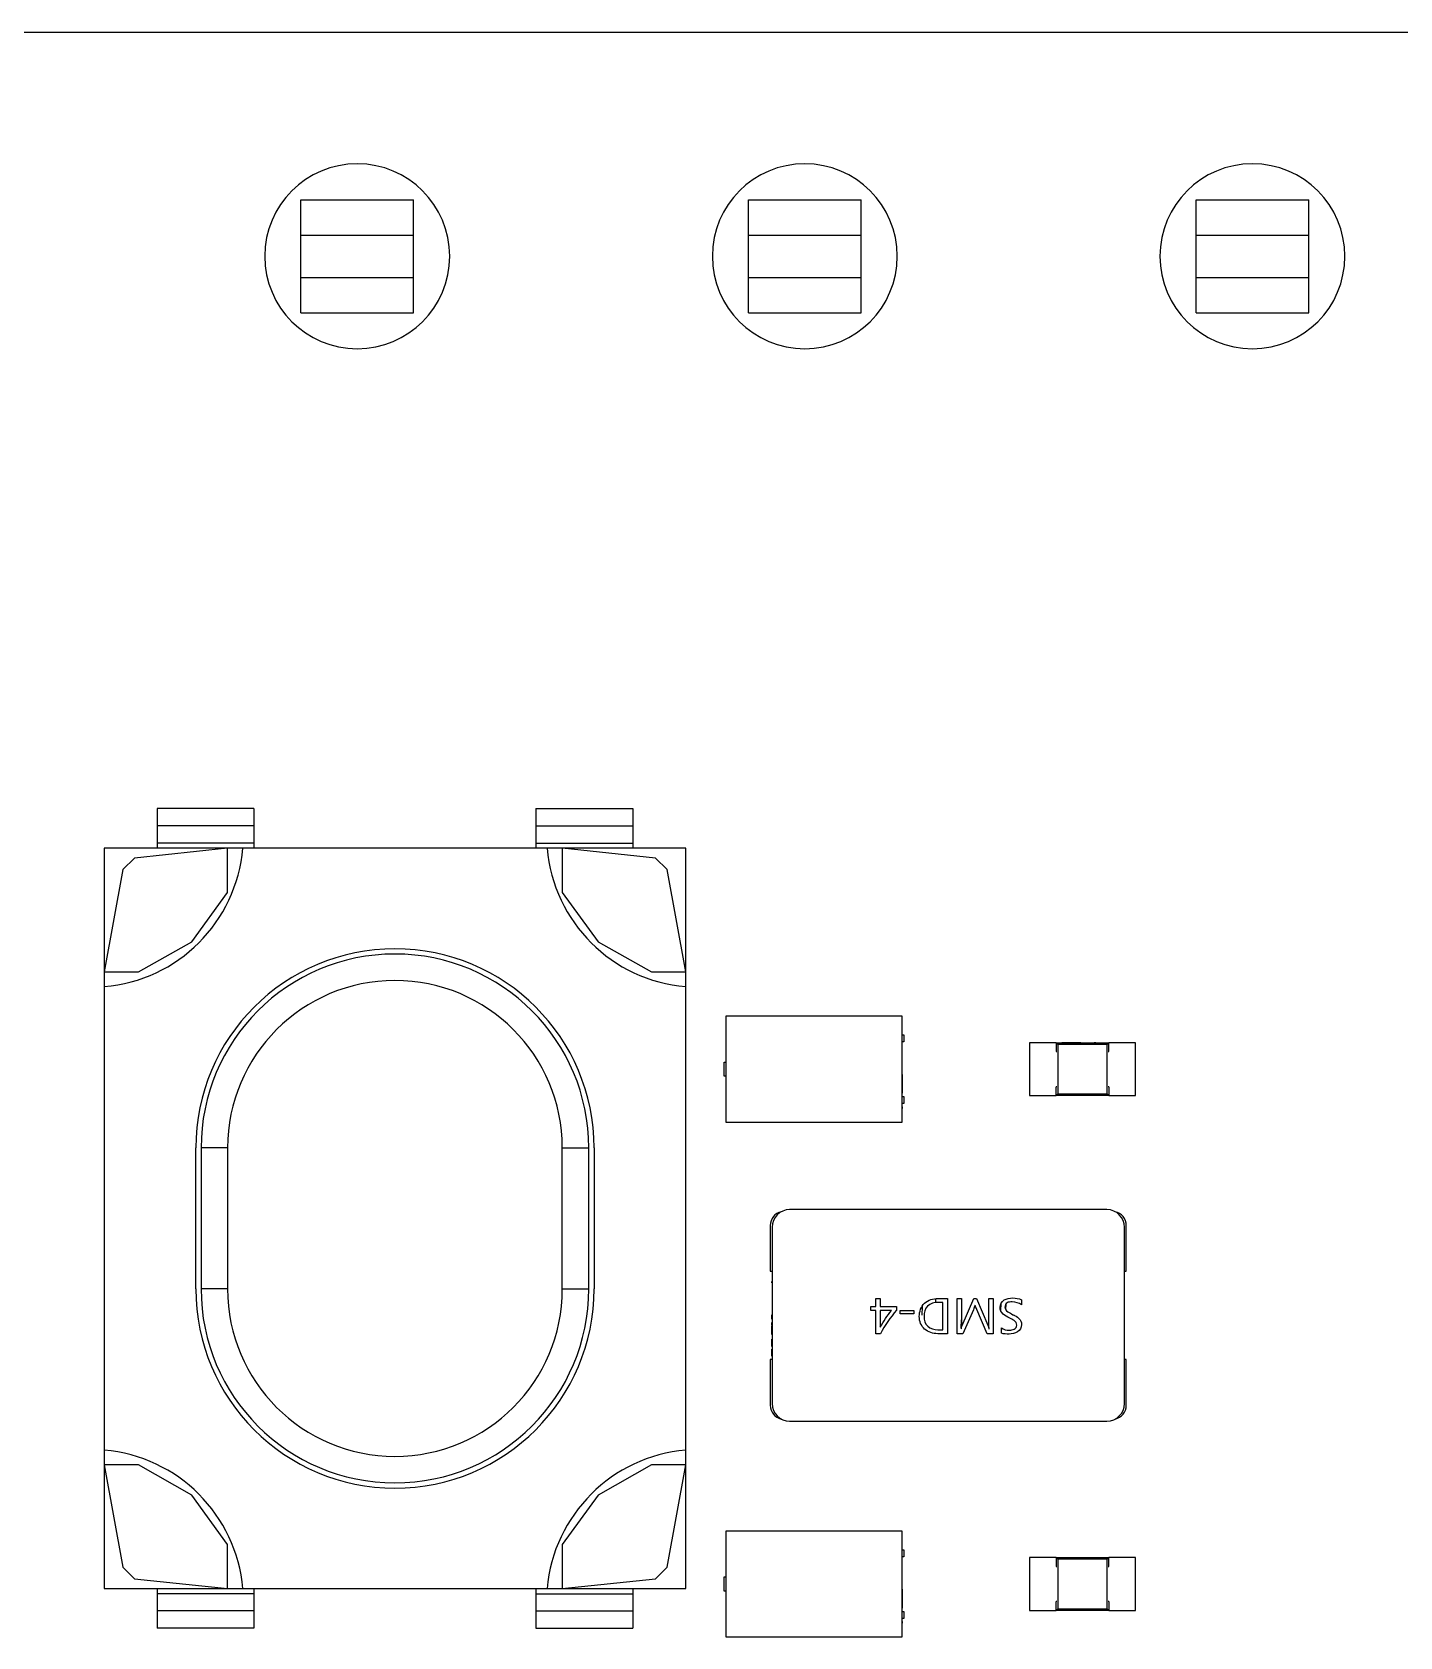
# Model space of a CAD drawing. Header units: millimetres. Extents: x 0 to 297, y 0 to 210.
# Drawn here: x 113.27 to 124.92, y 151.57 to 165.23 of the extents above; entities that cross this region are included whole.
import ezdxf

# ---------------------------------------------------------------- set-up
doc = ezdxf.new("R2010")
doc.units = ezdxf.units.MM

msp = doc.modelspace()

# ---------------------------------------------------------------- linework, layer by layer
at = {"color": 7, "linetype": 'Continuous', "lineweight": 25}
for p, q in [((35.462, 165.226), (135.962, 165.226)), ((115.562, 163.798), (116.522, 163.798)), ((115.562, 163.498), (115.562, 163.798)), ((116.522, 163.498), (116.522, 163.798)), ((119.372, 163.498), (119.372, 163.798)), ((119.372, 163.798), (120.332, 163.798)), ((120.332, 163.498), (120.332, 163.798)), ((123.182, 163.498), (123.182, 163.798)), ((123.182, 163.798), (124.142, 163.798)), ((124.142, 163.498), (124.142, 163.798)), ((115.562, 163.498), (116.522, 163.498)), ((115.562, 163.138), (115.562, 163.498)), ((116.522, 163.138), (116.522, 163.498)), ((119.372, 163.498), (120.332, 163.498)), ((119.372, 163.138), (119.372, 163.498)), ((120.332, 163.138), (120.332, 163.498)), ((123.182, 163.498), (124.142, 163.498)), ((123.182, 163.138), (123.182, 163.498)), ((124.142, 163.138), (124.142, 163.498)), ((115.562, 163.138), (116.522, 163.138)), ((115.562, 162.838), (115.562, 163.138)), ((116.522, 162.838), (116.522, 163.138)), ((119.372, 162.838), (119.372, 163.138)), ((119.372, 163.138), (120.332, 163.138)), ((120.332, 162.838), (120.332, 163.138)), ((123.182, 162.838), (123.182, 163.138)), ((123.182, 163.138), (124.142, 163.138)), ((124.142, 162.838), (124.142, 163.138)), ((115.562, 162.838), (116.522, 162.838)), ((119.372, 162.838), (120.332, 162.838)), ((123.182, 162.838), (124.142, 162.838)), ((115.163, 158.618), (114.338, 158.618)), ((114.338, 158.618), (114.338, 158.471)), ((115.163, 158.618), (115.163, 158.471)), ((117.563, 158.618), (117.563, 158.471)), ((117.563, 158.618), (118.388, 158.618)), ((118.388, 158.618), (118.388, 158.471)), ((115.163, 158.471), (114.338, 158.471)), ((114.338, 158.471), (114.338, 158.325)), ((115.163, 158.471), (115.163, 158.325)), ((117.563, 158.471), (118.388, 158.471)), ((117.563, 158.471), (117.563, 158.325)), ((118.388, 158.471), (118.388, 158.325)), ((115.163, 158.325), (114.338, 158.325)), ((114.338, 158.325), (114.338, 158.28)), ((115.163, 158.325), (115.163, 158.28)), ((117.563, 158.325), (118.388, 158.325)), ((117.563, 158.325), (117.563, 158.28)), ((118.388, 158.325), (118.388, 158.28)), ((113.888, 158.28), (113.888, 157.229)), ((114.938, 158.28), (113.888, 158.28)), ((114.147, 158.197), (114.046, 158.099)), ((114.938, 158.28), (114.147, 158.197)), ((114.938, 157.905), (114.938, 158.28)), ((115.068, 158.28), (114.938, 158.28)), ((117.659, 158.28), (115.068, 158.28)), ((117.788, 158.28), (117.659, 158.28)), ((118.58, 158.197), (117.788, 158.28)), ((117.788, 158.28), (117.788, 157.905)), ((118.838, 158.28), (117.788, 158.28)), ((118.681, 158.099), (118.58, 158.197)), ((118.838, 157.229), (118.838, 158.28)), ((114.046, 158.099), (113.888, 157.229)), ((118.838, 157.229), (118.681, 158.099)), ((114.633, 157.485), (114.938, 157.905)), ((117.788, 157.905), (118.094, 157.485)), ((114.179, 157.229), (114.633, 157.485)), ((118.094, 157.485), (118.548, 157.229)), ((113.888, 157.229), (114.179, 157.229)), ((113.888, 157.229), (113.888, 157.103)), ((118.548, 157.229), (118.838, 157.229)), ((118.838, 157.103), (118.838, 157.229)), ((113.888, 157.103), (113.888, 153.157)), ((118.838, 153.157), (118.838, 157.103)), ((119.18, 156.85), (119.18, 155.95)), ((120.68, 156.85), (119.18, 156.85)), ((120.68, 155.95), (120.68, 156.85)), ((120.68, 156.693), (120.695, 156.693)), ((120.695, 156.693), (120.695, 156.633)), ((120.695, 156.633), (120.68, 156.633)), ((121.766, 156.625), (121.766, 156.175)), ((121.991, 156.625), (121.766, 156.625)), ((122.006, 156.61), (121.991, 156.625)), ((121.991, 156.625), (122.441, 156.625)), ((121.991, 156.625), (121.991, 156.55)), ((121.991, 156.55), (121.998, 156.55)), ((122.426, 156.61), (122.006, 156.61)), ((122.006, 156.61), (122.006, 156.19)), ((122.041, 156.627), (122.041, 156.625)), ((122.041, 156.627), (122.053, 156.627)), ((122.053, 156.627), (122.053, 156.625)), ((122.053, 156.627), (122.057, 156.627)), ((122.057, 156.627), (122.057, 156.625)), ((122.057, 156.627), (122.069, 156.627)), ((122.069, 156.627), (122.069, 156.625)), ((122.07, 156.627), (122.07, 156.625)), ((122.075, 156.627), (122.075, 156.625)), ((122.075, 156.627), (122.078, 156.627)), ((122.079, 156.627), (122.079, 156.625)), ((122.079, 156.627), (122.091, 156.627)), ((122.091, 156.627), (122.091, 156.625)), ((122.091, 156.627), (122.095, 156.627)), ((122.095, 156.627), (122.095, 156.625)), ((122.095, 156.627), (122.107, 156.627)), ((122.107, 156.627), (122.107, 156.625)), ((122.107, 156.627), (122.108, 156.627)), ((122.108, 156.627), (122.108, 156.625)), ((122.113, 156.627), (122.113, 156.625)), ((122.122, 156.627), (122.124, 156.627)), ((122.124, 156.627), (122.124, 156.625)), ((122.124, 156.627), (122.133, 156.627)), ((122.133, 156.627), (122.133, 156.625)), ((122.133, 156.627), (122.133, 156.625)), ((122.133, 156.627), (122.133, 156.627)), ((122.133, 156.627), (122.138, 156.627)), ((122.138, 156.627), (122.138, 156.625)), ((122.138, 156.627), (122.139, 156.627)), ((122.139, 156.627), (122.139, 156.625)), ((122.139, 156.627), (122.14, 156.627)), ((122.14, 156.627), (122.14, 156.625)), ((122.14, 156.627), (122.155, 156.627)), ((122.155, 156.627), (122.155, 156.625)), ((122.155, 156.627), (122.155, 156.627)), ((122.155, 156.627), (122.155, 156.625)), ((122.156, 156.627), (122.157, 156.627)), ((122.157, 156.627), (122.157, 156.625)), ((122.159, 156.625), (122.159, 156.627)), ((122.159, 156.627), (122.159, 156.625)), ((122.159, 156.627), (122.159, 156.625)), ((122.159, 156.627), (122.159, 156.625)), ((122.161, 156.627), (122.161, 156.625)), ((122.169, 156.627), (122.169, 156.625)), ((122.171, 156.627), (122.172, 156.627)), ((122.18, 156.627), (122.18, 156.625)), ((122.184, 156.625), (122.184, 156.627)), ((122.184, 156.627), (122.184, 156.625)), ((122.186, 156.627), (122.186, 156.625)), ((122.186, 156.627), (122.198, 156.627)), ((122.198, 156.627), (122.198, 156.625)), ((122.198, 156.627), (122.202, 156.627)), ((122.202, 156.627), (122.202, 156.625)), ((122.202, 156.627), (122.202, 156.627)), ((122.202, 156.627), (122.202, 156.625)), ((122.202, 156.627), (122.202, 156.625)), ((122.202, 156.627), (122.202, 156.627)), ((122.202, 156.627), (122.202, 156.625)), ((122.202, 156.627), (122.202, 156.627)), ((122.227, 156.627), (122.227, 156.625)), ((122.248, 156.627), (122.248, 156.625)), ((122.26, 156.627), (122.26, 156.625)), ((122.289, 156.627), (122.289, 156.625)), ((122.315, 156.627), (122.315, 156.625)), ((122.325, 156.627), (122.325, 156.625)), ((122.33, 156.627), (122.33, 156.625)), ((122.355, 156.627), (122.355, 156.625)), ((122.365, 156.627), (122.365, 156.625)), ((122.441, 156.625), (122.426, 156.61)), ((122.426, 156.19), (122.426, 156.61)), ((122.433, 156.55), (122.441, 156.55)), ((122.441, 156.55), (122.441, 156.625)), ((122.666, 156.625), (122.441, 156.625)), ((122.666, 156.175), (122.666, 156.625)), ((119.165, 156.46), (119.18, 156.46)), ((119.165, 156.34), (119.165, 156.46)), ((119.18, 156.34), (119.165, 156.34)), ((120.681, 156.355), (120.68, 156.355)), ((120.681, 156.344), (120.68, 156.344)), ((120.681, 156.339), (120.68, 156.339)), ((120.681, 156.328), (120.68, 156.328)), ((120.681, 156.326), (120.68, 156.326)), ((120.681, 156.322), (120.68, 156.322)), ((120.681, 156.317), (120.68, 156.317)), ((120.681, 156.305), (120.68, 156.305)), ((120.681, 156.301), (120.68, 156.301)), ((120.681, 156.29), (120.68, 156.29)), ((120.681, 156.288), (120.68, 156.288)), ((120.681, 156.283), (120.68, 156.283)), ((120.681, 156.272), (120.68, 156.272)), ((120.681, 156.263), (120.68, 156.263)), ((120.681, 156.258), (120.68, 156.258)), ((120.681, 156.257), (120.68, 156.257)), ((120.681, 156.257), (120.68, 156.257)), ((120.681, 156.241), (120.68, 156.241)), ((120.681, 156.24), (120.68, 156.24)), ((120.681, 156.355), (120.681, 156.344)), ((120.681, 156.344), (120.681, 156.339)), ((120.681, 156.339), (120.681, 156.328)), ((120.681, 156.322), (120.681, 156.318)), ((120.681, 156.317), (120.681, 156.305)), ((120.681, 156.305), (120.681, 156.301)), ((120.681, 156.301), (120.681, 156.29)), ((120.681, 156.29), (120.681, 156.289)), ((120.681, 156.272), (120.681, 156.263)), ((120.681, 156.263), (120.681, 156.258)), ((120.681, 156.258), (120.681, 156.257)), ((120.681, 156.257), (120.681, 156.241)), ((120.681, 156.257), (120.681, 156.257)), ((120.681, 156.24), (120.681, 156.24)), ((121.998, 156.25), (121.991, 156.25)), ((121.991, 156.175), (121.991, 156.25)), ((122.441, 156.25), (122.433, 156.25)), ((122.441, 156.25), (122.441, 156.175)), ((120.681, 156.237), (120.68, 156.237)), ((120.681, 156.235), (120.68, 156.235)), ((120.681, 156.228), (120.68, 156.228)), ((120.681, 156.216), (120.68, 156.216)), ((120.681, 156.215), (120.68, 156.215)), ((120.681, 156.212), (120.68, 156.212)), ((120.681, 156.211), (120.68, 156.211)), ((120.681, 156.211), (120.68, 156.211)), ((120.681, 156.199), (120.68, 156.199)), ((120.681, 156.195), (120.68, 156.195)), ((120.681, 156.17), (120.68, 156.17)), ((120.68, 156.168), (120.695, 156.168)), ((120.681, 156.148), (120.68, 156.148)), ((120.681, 156.136), (120.68, 156.136)), ((120.681, 156.107), (120.68, 156.107)), ((120.681, 156.226), (120.681, 156.224)), ((120.681, 156.215), (120.681, 156.215)), ((120.681, 156.211), (120.681, 156.211)), ((120.681, 156.211), (120.681, 156.199)), ((120.681, 156.199), (120.681, 156.195)), ((120.695, 156.108), (120.681, 156.108)), ((120.695, 156.168), (120.695, 156.108)), ((121.766, 156.175), (121.991, 156.175)), ((122.006, 156.19), (121.991, 156.175)), ((122.441, 156.175), (121.991, 156.175)), ((122.006, 156.19), (122.426, 156.19)), ((122.441, 156.175), (122.426, 156.19)), ((122.441, 156.175), (122.666, 156.175)), ((120.681, 156.081), (120.68, 156.081)), ((120.681, 156.071), (120.68, 156.071)), ((120.681, 156.066), (120.68, 156.066)), ((120.681, 156.041), (120.68, 156.041)), ((120.681, 156.031), (120.68, 156.031)), ((119.18, 155.95), (120.68, 155.95)), ((114.668, 154.53), (114.668, 155.73)), ((114.938, 155.73), (114.713, 155.73)), ((114.713, 155.73), (114.713, 154.53)), ((114.938, 155.73), (114.938, 154.53)), ((117.788, 155.73), (118.013, 155.73)), ((117.788, 154.53), (117.788, 155.73)), ((118.013, 154.53), (118.013, 155.73)), ((118.058, 155.73), (118.058, 154.53)), ((122.423, 155.205), (119.723, 155.205)), ((119.558, 155.07), (119.558, 154.68)), ((119.573, 155.055), (119.573, 153.555)), ((122.573, 153.555), (122.573, 155.055)), ((122.588, 154.68), (122.588, 155.07)), ((119.558, 154.68), (119.573, 154.68)), ((119.571, 154.67), (119.573, 154.67)), ((119.571, 154.647), (119.573, 154.647)), ((122.573, 154.68), (122.588, 154.68)), ((114.938, 154.53), (114.713, 154.53)), ((117.788, 154.53), (118.013, 154.53)), ((119.571, 154.593), (119.573, 154.593)), ((119.571, 154.582), (119.573, 154.582)), ((119.571, 154.561), (119.573, 154.561)), ((119.571, 154.503), (119.573, 154.503)), ((119.571, 154.438), (119.573, 154.438)), ((119.571, 154.413), (119.573, 154.413)), ((119.571, 154.365), (119.573, 154.365)), ((120.413, 154.38), (120.457, 154.38)), ((120.413, 154.347), (120.413, 154.38)), ((120.457, 154.347), (120.413, 154.347)), ((120.457, 154.449), (120.494, 154.449)), ((120.457, 154.38), (120.457, 154.449)), ((120.457, 154.149), (120.457, 154.347)), ((120.494, 154.449), (120.494, 154.38)), ((120.494, 154.38), (120.633, 154.38)), ((120.59, 154.347), (120.494, 154.347)), ((120.494, 154.347), (120.494, 154.204)), ((120.633, 154.38), (120.633, 154.349)), ((120.665, 154.347), (120.779, 154.347)), ((120.665, 154.318), (120.665, 154.347)), ((120.779, 154.347), (120.779, 154.318)), ((120.851, 154.308), (120.854, 154.381)), ((120.967, 154.413), (120.968, 154.447)), ((121.028, 154.416), (120.985, 154.416)), ((120.986, 154.449), (121.068, 154.449)), ((121.028, 154.182), (121.028, 154.416)), ((121.068, 154.449), (121.068, 154.149)), ((121.148, 154.449), (121.185, 154.449)), ((121.148, 154.149), (121.148, 154.449)), ((121.185, 154.449), (121.185, 154.249)), ((121.192, 154.22), (121.291, 154.449)), ((121.287, 154.353), (121.196, 154.149)), ((121.291, 154.449), (121.313, 154.449)), ((121.302, 154.391), (121.301, 154.391)), ((121.313, 154.449), (121.41, 154.222)), ((121.405, 154.149), (121.316, 154.354)), ((121.419, 154.449), (121.456, 154.449)), ((121.419, 154.251), (121.419, 154.449)), ((121.456, 154.449), (121.456, 154.149)), ((121.522, 154.341), (121.524, 154.409)), ((121.562, 154.4), (121.56, 154.359)), ((121.697, 154.438), (121.697, 154.394)), ((119.571, 154.302), (119.571, 154.31)), ((119.571, 154.31), (119.573, 154.31)), ((119.571, 154.302), (119.573, 154.302)), ((119.571, 154.275), (119.571, 154.302)), ((119.571, 154.274), (119.571, 154.275)), ((119.571, 154.275), (119.573, 154.275)), ((119.571, 154.274), (119.573, 154.274)), ((119.571, 154.272), (119.573, 154.272)), ((119.571, 154.266), (119.571, 154.266)), ((119.571, 154.263), (119.573, 154.263)), ((119.571, 154.242), (119.571, 154.245)), ((119.571, 154.238), (119.573, 154.238)), ((119.571, 154.228), (119.573, 154.228)), ((119.571, 154.222), (119.573, 154.222)), ((119.571, 154.216), (119.573, 154.216)), ((119.571, 154.216), (119.573, 154.216)), ((119.571, 154.211), (119.573, 154.211)), ((119.571, 154.21), (119.571, 154.211)), ((119.571, 154.174), (119.571, 154.209)), ((119.571, 154.209), (119.573, 154.209)), ((120.779, 154.318), (120.665, 154.318)), ((121.183, 154.198), (121.185, 154.266)), ((121.525, 154.154), (121.525, 154.198)), ((121.632, 154.306), (121.633, 154.312)), ((119.571, 154.174), (119.573, 154.174)), ((119.571, 154.173), (119.571, 154.174)), ((119.571, 154.173), (119.573, 154.173)), ((119.571, 154.17), (119.571, 154.173)), ((119.571, 154.16), (119.571, 154.17)), ((119.571, 154.17), (119.573, 154.17)), ((119.571, 154.141), (119.571, 154.16)), ((119.571, 154.16), (119.573, 154.16)), ((119.571, 154.141), (119.573, 154.141)), ((119.571, 154.115), (119.573, 154.115)), ((119.571, 154.105), (119.573, 154.105)), ((119.571, 154.101), (119.571, 154.103)), ((119.571, 154.076), (119.571, 154.101)), ((119.571, 154.101), (119.573, 154.101)), ((119.571, 154.076), (119.573, 154.076)), ((119.571, 154.067), (119.571, 154.076)), ((119.571, 154.067), (119.573, 154.067)), ((119.571, 154.041), (119.571, 154.067)), ((120.496, 154.149), (120.457, 154.149)), ((120.983, 154.182), (121.028, 154.182)), ((121.068, 154.149), (120.983, 154.149)), ((121.196, 154.149), (121.148, 154.149)), ((121.182, 154.19), (121.183, 154.19)), ((121.456, 154.149), (121.405, 154.149)), ((121.419, 154.19), (121.42, 154.19)), ((119.573, 153.93), (119.558, 153.93)), ((119.558, 153.93), (119.558, 153.54)), ((119.571, 154.041), (119.573, 154.041)), ((119.571, 154.031), (119.573, 154.031)), ((119.571, 154.021), (119.573, 154.021)), ((119.571, 153.992), (119.571, 154.017)), ((119.571, 154.017), (119.573, 154.017)), ((119.571, 153.992), (119.573, 153.992)), ((119.571, 153.983), (119.571, 153.992)), ((119.571, 153.957), (119.571, 153.983)), ((119.571, 153.983), (119.573, 153.983)), ((119.571, 153.957), (119.573, 153.957)), ((122.588, 153.93), (122.573, 153.93)), ((122.588, 153.54), (122.588, 153.93)), ((119.723, 153.405), (122.423, 153.405)), ((113.888, 153.157), (113.888, 153.032)), ((118.838, 153.032), (118.838, 153.157)), ((113.888, 153.032), (114.046, 152.162)), ((114.179, 153.032), (113.888, 153.032)), ((113.888, 153.032), (113.888, 151.98)), ((114.633, 152.775), (114.179, 153.032)), ((118.548, 153.032), (118.094, 152.775)), ((118.838, 153.032), (118.548, 153.032)), ((118.681, 152.162), (118.838, 153.032)), ((118.838, 151.98), (118.838, 153.032)), ((114.938, 152.356), (114.633, 152.775)), ((118.094, 152.775), (117.788, 152.356)), ((119.18, 152.469), (119.18, 151.569)), ((120.68, 152.469), (119.18, 152.469)), ((120.68, 151.569), (120.68, 152.469)), ((114.938, 151.98), (114.938, 152.356)), ((117.788, 152.356), (117.788, 151.98)), ((120.68, 152.311), (120.695, 152.311)), ((120.695, 152.311), (120.695, 152.251)), ((114.046, 152.162), (114.147, 152.063)), ((118.58, 152.063), (118.681, 152.162)), ((120.695, 152.251), (120.68, 152.251)), ((121.991, 152.244), (121.766, 152.244)), ((121.766, 152.244), (121.766, 151.794)), ((122.006, 152.229), (121.991, 152.244)), ((121.991, 152.244), (122.441, 152.244)), ((121.991, 152.244), (121.991, 152.169)), ((121.991, 152.169), (121.998, 152.169)), ((122.426, 152.229), (122.006, 152.229)), ((122.006, 152.229), (122.006, 151.809)), ((122.041, 152.245), (122.041, 152.244)), ((122.041, 152.245), (122.053, 152.245)), ((122.053, 152.245), (122.053, 152.244)), ((122.053, 152.245), (122.057, 152.245)), ((122.057, 152.245), (122.057, 152.244)), ((122.057, 152.245), (122.069, 152.245)), ((122.069, 152.245), (122.069, 152.244)), ((122.07, 152.245), (122.07, 152.244)), ((122.075, 152.245), (122.075, 152.244)), ((122.075, 152.245), (122.078, 152.245)), ((122.079, 152.245), (122.079, 152.244)), ((122.079, 152.245), (122.091, 152.245)), ((122.091, 152.245), (122.091, 152.244)), ((122.091, 152.245), (122.095, 152.245)), ((122.095, 152.245), (122.095, 152.244)), ((122.095, 152.245), (122.107, 152.245)), ((122.107, 152.245), (122.107, 152.244)), ((122.107, 152.245), (122.108, 152.245)), ((122.108, 152.245), (122.108, 152.244)), ((122.113, 152.245), (122.113, 152.244)), ((122.122, 152.245), (122.124, 152.245)), ((122.124, 152.245), (122.124, 152.244)), ((122.124, 152.245), (122.133, 152.245)), ((122.133, 152.245), (122.133, 152.244)), ((122.133, 152.245), (122.133, 152.244)), ((122.133, 152.245), (122.133, 152.245)), ((122.133, 152.245), (122.138, 152.245)), ((122.138, 152.245), (122.138, 152.244)), ((122.138, 152.245), (122.139, 152.245)), ((122.139, 152.245), (122.139, 152.244)), ((122.139, 152.245), (122.14, 152.245)), ((122.14, 152.245), (122.14, 152.244)), ((122.14, 152.245), (122.155, 152.245)), ((122.155, 152.245), (122.155, 152.244)), ((122.155, 152.245), (122.155, 152.244)), ((122.155, 152.245), (122.155, 152.245)), ((122.156, 152.245), (122.157, 152.245)), ((122.157, 152.245), (122.157, 152.244)), ((122.159, 152.244), (122.159, 152.245)), ((122.159, 152.245), (122.159, 152.244)), ((122.159, 152.245), (122.159, 152.244)), ((122.159, 152.245), (122.159, 152.244)), ((122.161, 152.245), (122.161, 152.244)), ((122.169, 152.245), (122.169, 152.244)), ((122.171, 152.245), (122.172, 152.245)), ((122.18, 152.245), (122.18, 152.244)), ((122.184, 152.244), (122.184, 152.245)), ((122.184, 152.245), (122.184, 152.244)), ((122.186, 152.245), (122.186, 152.244)), ((122.186, 152.245), (122.198, 152.245)), ((122.198, 152.245), (122.198, 152.244)), ((122.198, 152.245), (122.202, 152.245)), ((122.202, 152.245), (122.202, 152.244)), ((122.202, 152.245), (122.202, 152.244)), ((122.202, 152.245), (122.202, 152.245)), ((122.202, 152.245), (122.202, 152.244)), ((122.202, 152.245), (122.202, 152.245)), ((122.202, 152.245), (122.202, 152.244)), ((122.202, 152.245), (122.202, 152.245)), ((122.227, 152.245), (122.227, 152.244)), ((122.248, 152.245), (122.248, 152.244)), ((122.26, 152.245), (122.26, 152.244)), ((122.289, 152.245), (122.289, 152.244)), ((122.315, 152.245), (122.315, 152.244)), ((122.325, 152.245), (122.325, 152.244)), ((122.33, 152.245), (122.33, 152.244)), ((122.355, 152.245), (122.355, 152.244)), ((122.365, 152.245), (122.365, 152.244)), ((122.441, 152.244), (122.426, 152.229)), ((122.426, 151.809), (122.426, 152.229)), ((122.433, 152.169), (122.441, 152.169)), ((122.666, 152.244), (122.441, 152.244)), ((122.441, 152.169), (122.441, 152.244)), ((122.666, 151.794), (122.666, 152.244)), ((114.147, 152.063), (114.938, 151.98)), ((117.788, 151.98), (118.58, 152.063)), ((119.165, 151.959), (119.165, 152.079)), ((119.165, 152.079), (119.18, 152.079)), ((113.888, 151.98), (114.938, 151.98)), ((114.338, 151.98), (114.338, 151.936)), ((114.338, 151.936), (114.338, 151.79)), ((115.163, 151.936), (114.338, 151.936)), ((114.938, 151.98), (115.068, 151.98)), ((115.068, 151.98), (117.659, 151.98)), ((115.163, 151.98), (115.163, 151.936)), ((115.163, 151.936), (115.163, 151.79)), ((117.563, 151.98), (117.563, 151.936)), ((117.563, 151.936), (117.563, 151.79)), ((117.563, 151.936), (118.388, 151.936)), ((117.659, 151.98), (117.788, 151.98)), ((117.788, 151.98), (118.838, 151.98)), ((118.388, 151.98), (118.388, 151.936)), ((118.388, 151.936), (118.388, 151.79)), ((119.18, 151.959), (119.165, 151.959)), ((120.681, 151.974), (120.68, 151.974)), ((120.681, 151.962), (120.68, 151.962)), ((120.681, 151.958), (120.68, 151.958)), ((120.681, 151.946), (120.68, 151.946)), ((120.681, 151.945), (120.68, 151.945)), ((120.681, 151.94), (120.68, 151.94)), ((120.681, 151.936), (120.68, 151.936)), ((120.681, 151.924), (120.68, 151.924)), ((120.681, 151.92), (120.68, 151.92)), ((120.681, 151.908), (120.68, 151.908)), ((120.681, 151.906), (120.68, 151.906)), ((120.681, 151.902), (120.68, 151.902)), ((120.681, 151.89), (120.68, 151.89)), ((120.681, 151.882), (120.68, 151.882)), ((120.681, 151.877), (120.68, 151.877)), ((120.681, 151.876), (120.68, 151.876)), ((120.681, 151.875), (120.68, 151.875)), ((120.681, 151.974), (120.681, 151.962)), ((120.681, 151.962), (120.681, 151.958)), ((120.681, 151.958), (120.681, 151.946)), ((120.681, 151.94), (120.681, 151.936)), ((120.681, 151.936), (120.681, 151.924)), ((120.681, 151.924), (120.681, 151.92)), ((120.681, 151.92), (120.681, 151.908)), ((120.681, 151.908), (120.681, 151.907)), ((120.681, 151.89), (120.681, 151.882)), ((120.681, 151.882), (120.681, 151.877)), ((120.681, 151.877), (120.681, 151.876)), ((120.681, 151.876), (120.681, 151.875)), ((120.681, 151.875), (120.681, 151.859)), ((115.163, 151.79), (114.338, 151.79)), ((114.338, 151.79), (114.338, 151.643)), ((115.163, 151.79), (115.163, 151.643)), ((117.563, 151.79), (118.388, 151.79)), ((117.563, 151.79), (117.563, 151.643)), ((118.388, 151.79), (118.388, 151.643)), ((120.681, 151.859), (120.68, 151.859)), ((120.681, 151.858), (120.68, 151.858)), ((120.681, 151.856), (120.68, 151.856)), ((120.681, 151.853), (120.68, 151.853)), ((120.681, 151.846), (120.68, 151.846)), ((120.681, 151.835), (120.68, 151.835)), ((120.681, 151.833), (120.68, 151.833)), ((120.681, 151.83), (120.68, 151.83)), ((120.681, 151.83), (120.68, 151.83)), ((120.681, 151.829), (120.68, 151.829)), ((120.681, 151.817), (120.68, 151.817)), ((120.681, 151.813), (120.68, 151.813)), ((120.681, 151.788), (120.68, 151.788)), ((120.68, 151.786), (120.695, 151.786)), ((120.681, 151.767), (120.68, 151.767)), ((120.681, 151.755), (120.68, 151.755)), ((120.681, 151.859), (120.681, 151.858)), ((120.681, 151.844), (120.681, 151.843)), ((120.681, 151.833), (120.681, 151.833)), ((120.681, 151.83), (120.681, 151.829)), ((120.681, 151.829), (120.681, 151.817)), ((120.681, 151.817), (120.681, 151.813)), ((120.695, 151.786), (120.695, 151.726)), ((121.766, 151.794), (121.991, 151.794)), ((121.998, 151.869), (121.991, 151.869)), ((121.991, 151.794), (121.991, 151.869)), ((122.006, 151.809), (121.991, 151.794)), ((122.441, 151.794), (121.991, 151.794)), ((122.006, 151.809), (122.426, 151.809)), ((122.441, 151.794), (122.426, 151.809)), ((122.441, 151.869), (122.433, 151.869)), ((122.441, 151.869), (122.441, 151.794)), ((122.441, 151.794), (122.666, 151.794)), ((115.163, 151.643), (114.338, 151.643)), ((117.563, 151.643), (118.388, 151.643)), ((120.681, 151.725), (120.68, 151.725)), ((120.681, 151.699), (120.68, 151.699)), ((120.681, 151.69), (120.68, 151.69)), ((120.681, 151.685), (120.68, 151.685)), ((120.681, 151.66), (120.68, 151.66)), ((120.681, 151.65), (120.68, 151.65)), ((120.695, 151.726), (120.681, 151.726)), ((119.18, 151.569), (120.68, 151.569))]:
    msp.add_line(p, q, dxfattribs=at)
for centre, radius, start, end in [((116.042, 163.318), 0.787, 0, 180), ((119.852, 163.318), 0.787, 0, 180), ((123.662, 163.318), 0.787, 0, 180), ((116.042, 163.318), 0.787, 180, 0), ((119.852, 163.318), 0.787, 180, 0), ((123.662, 163.318), 0.787, 180, 0), ((113.78, 158.391), 1.293, 274.8063, 355.0736), ((118.947, 158.391), 1.293, 184.9264, 265.1937), ((116.363, 155.73), 1.695, 0, 180), ((116.363, 155.73), 1.65, 0, 180), ((116.363, 155.73), 1.425, 0, 180), ((119.678, 155.07), 0.12, 102.487, 180), ((119.723, 155.055), 0.15, 90, 180), ((122.423, 155.055), 0.15, 0, 90), ((122.468, 155.07), 0.12, 0, 77.513), ((116.363, 154.53), 1.695, 180, 0), ((116.363, 154.53), 1.65, 180, 0), ((116.363, 154.53), 1.425, 180, 0), ((119.678, 153.54), 0.12, 180, 257.513), ((119.723, 153.555), 0.15, 180, 270), ((122.423, 153.555), 0.15, 270, 0), ((122.468, 153.54), 0.12, 282.487, 0), ((113.78, 151.869), 1.293, 4.9264, 85.1937), ((118.947, 151.869), 1.293, 94.8063, 175.0736)]:
    msp.add_arc(centre, radius, start, end, dxfattribs=at)
for points in [[(122.07, 156.627), (122.07, 156.627), (122.072, 156.627), (122.075, 156.627)], [(122.108, 156.627), (122.108, 156.627), (122.11, 156.627), (122.113, 156.627)], [(122.113, 156.627), (122.116, 156.627), (122.12, 156.627), (122.124, 156.627)], [(122.157, 156.627), (122.158, 156.627), (122.159, 156.627), (122.159, 156.627)], [(122.161, 156.627), (122.163, 156.627), (122.166, 156.627), (122.169, 156.627)], [(122.169, 156.627), (122.173, 156.627), (122.177, 156.627), (122.18, 156.627)], [(122.18, 156.627), (122.183, 156.627), (122.184, 156.627), (122.184, 156.627)], [(122.315, 156.627), (122.319, 156.627), (122.322, 156.627), (122.325, 156.627)], [(122.325, 156.627), (122.327, 156.627), (122.328, 156.627), (122.33, 156.627)], [(120.681, 156.326), (120.681, 156.326), (120.681, 156.325), (120.681, 156.322)], [(120.681, 156.288), (120.681, 156.288), (120.681, 156.286), (120.681, 156.283)], [(120.681, 156.283), (120.681, 156.28), (120.681, 156.276), (120.681, 156.272)], [(120.681, 156.24), (120.681, 156.238), (120.681, 156.237), (120.681, 156.237)], [(120.681, 156.235), (120.681, 156.233), (120.681, 156.23), (120.681, 156.228)], [(120.681, 156.228), (120.681, 156.223), (120.681, 156.219), (120.681, 156.216)], [(120.681, 156.216), (120.681, 156.213), (120.681, 156.212), (120.681, 156.212)], [(120.681, 156.081), (120.681, 156.077), (120.681, 156.074), (120.681, 156.071)], [(120.681, 156.071), (120.681, 156.07), (120.681, 156.068), (120.681, 156.066)], [(119.571, 154.582), (119.571, 154.585), (119.571, 154.589), (119.571, 154.593)], [(120.494, 154.204), (120.522, 154.255), (120.554, 154.302), (120.59, 154.347)], [(120.633, 154.349), (120.58, 154.288), (120.533, 154.221), (120.496, 154.149)], [(121.301, 154.391), (121.296, 154.378), (121.292, 154.366), (121.287, 154.353)], [(121.316, 154.354), (121.311, 154.366), (121.306, 154.378), (121.302, 154.391)], [(121.697, 154.394), (121.675, 154.411), (121.646, 154.419), (121.617, 154.42)], [(121.622, 154.453), (121.648, 154.453), (121.674, 154.45), (121.697, 154.438)], [(119.571, 154.222), (119.571, 154.226), (119.571, 154.232), (119.571, 154.238)], [(119.571, 154.211), (119.571, 154.215), (119.571, 154.216), (119.571, 154.216)], [(121.185, 154.249), (121.185, 154.229), (121.184, 154.209), (121.182, 154.19)], [(121.183, 154.19), (121.185, 154.2), (121.188, 154.21), (121.192, 154.22)], [(121.41, 154.222), (121.415, 154.212), (121.417, 154.201), (121.419, 154.19)], [(121.42, 154.19), (121.419, 154.21), (121.419, 154.231), (121.419, 154.251)], [(121.525, 154.198), (121.545, 154.184), (121.57, 154.179), (121.594, 154.179)], [(121.591, 154.146), (121.569, 154.146), (121.546, 154.146), (121.525, 154.154)], [(122.07, 152.245), (122.07, 152.245), (122.072, 152.245), (122.075, 152.245)], [(122.108, 152.245), (122.108, 152.245), (122.11, 152.245), (122.113, 152.245)], [(122.113, 152.245), (122.116, 152.245), (122.12, 152.245), (122.124, 152.245)], [(122.157, 152.245), (122.158, 152.245), (122.159, 152.245), (122.159, 152.245)], [(122.161, 152.245), (122.163, 152.245), (122.166, 152.245), (122.169, 152.245)], [(122.169, 152.245), (122.173, 152.245), (122.177, 152.245), (122.18, 152.245)], [(122.18, 152.245), (122.183, 152.245), (122.184, 152.245), (122.184, 152.245)], [(122.315, 152.245), (122.319, 152.245), (122.322, 152.245), (122.325, 152.245)], [(122.325, 152.245), (122.327, 152.245), (122.328, 152.245), (122.33, 152.245)], [(120.681, 151.945), (120.681, 151.945), (120.681, 151.943), (120.681, 151.94)], [(120.681, 151.906), (120.681, 151.906), (120.681, 151.905), (120.681, 151.902)], [(120.681, 151.902), (120.681, 151.899), (120.681, 151.895), (120.681, 151.89)], [(120.681, 151.858), (120.681, 151.857), (120.681, 151.856), (120.681, 151.856)], [(120.681, 151.853), (120.681, 151.851), (120.681, 151.849), (120.681, 151.846)], [(120.681, 151.846), (120.681, 151.842), (120.681, 151.838), (120.681, 151.835)], [(120.681, 151.835), (120.681, 151.832), (120.681, 151.83), (120.681, 151.83)], [(120.681, 151.699), (120.681, 151.696), (120.681, 151.693), (120.681, 151.69)], [(120.681, 151.69), (120.681, 151.688), (120.681, 151.687), (120.681, 151.685)]]:
    msp.add_open_spline(points, degree=3, dxfattribs=at)
for points in [[(120.826, 154.296), (120.827, 154.337), (120.841, 154.38), (120.902, 154.436), (120.945, 154.449), (120.986, 154.449)], [(120.985, 154.416), (120.953, 154.416), (120.92, 154.407), (120.875, 154.362), (120.867, 154.328), (120.867, 154.297)], [(121.514, 154.372), (121.515, 154.397), (121.527, 154.423), (121.57, 154.449), (121.596, 154.453), (121.622, 154.453)], [(121.593, 154.283), (121.574, 154.292), (121.556, 154.302), (121.524, 154.331), (121.515, 154.351), (121.514, 154.372)], [(121.617, 154.42), (121.603, 154.42), (121.587, 154.419), (121.562, 154.405), (121.555, 154.39), (121.555, 154.375)], [(121.555, 154.375), (121.555, 154.359), (121.566, 154.344), (121.594, 154.326), (121.609, 154.319), (121.624, 154.311)], [(120.983, 154.149), (120.943, 154.15), (120.902, 154.162), (120.842, 154.215), (120.827, 154.255), (120.826, 154.296)], [(120.867, 154.297), (120.867, 154.266), (120.875, 154.233), (120.921, 154.191), (120.953, 154.183), (120.983, 154.182)], [(121.697, 154.226), (121.697, 154.201), (121.683, 154.178), (121.641, 154.151), (121.616, 154.146), (121.591, 154.146)], [(121.657, 154.222), (121.657, 154.238), (121.647, 154.252), (121.621, 154.269), (121.607, 154.276), (121.593, 154.283)], [(121.594, 154.179), (121.609, 154.179), (121.623, 154.181), (121.648, 154.195), (121.656, 154.208), (121.657, 154.222)], [(121.624, 154.311), (121.642, 154.302), (121.659, 154.293), (121.689, 154.266), (121.697, 154.246), (121.697, 154.226)]]:
    msp.add_open_spline(points, degree=3, knots=[0, 0, 0, 0, 0.5, 0.5, 1, 1, 1, 1], dxfattribs=at)

doc.saveas('drawing.dxf')
